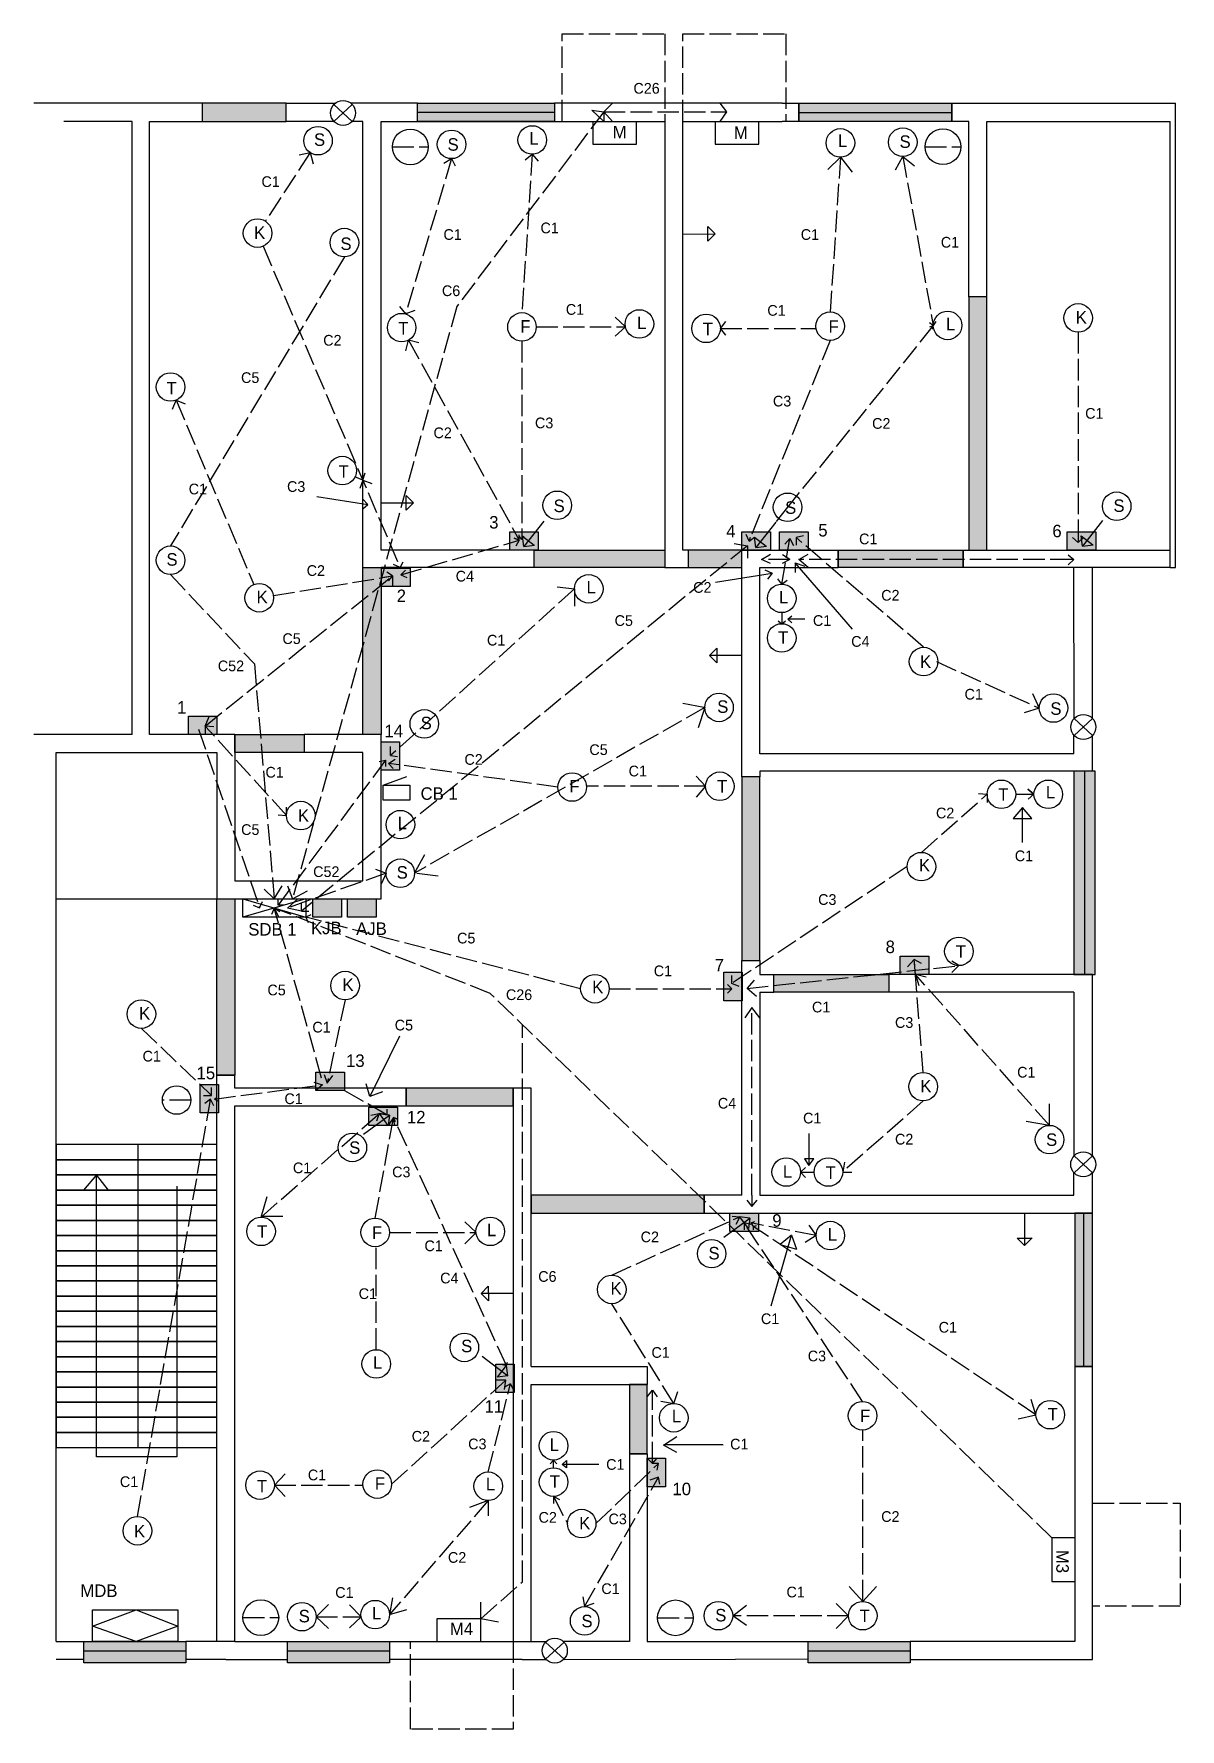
# Model space of a CAD drawing. Header units: inches. Extents: x -1144 to 1313, y -903 to 1079.
# Drawn here: x 671 to 1313, y 129 to 1079 of the extents above; entities that cross this region are included whole.
import ezdxf

# ---------------------------------------------------------------- set-up
doc = ezdxf.new("R2010")
doc.units = ezdxf.units.IN
doc.header["$MEASUREMENT"] = 0
doc.linetypes.add('ACAD_ISO02W100', pattern=[15, 12, -3])
for name, color, linetype in [('Layer1', 7, 'ACAD_ISO02W100'), ('Layer2', 92, 'ACAD_ISO02W100'), ('Layer3', 10, 'ACAD_ISO02W100'), ('Layer4', 10, 'Continuous')]:
    doc.layers.add(name, color=color, linetype=linetype)

# ---------------------------------------------------------------- blocks, each defined once
blk = doc.blocks.new('trt')
for p, q in [((-42.49, 70.6), (-32.14, 61.17)), ((-32.14, 70.6), (-42.49, 61.17))]:
    blk.add_line(p, q)
blk.add_circle((-37.32, 65.89), 7)
blk = doc.blocks.new('M3')
for p, q in [((240.71, 67.94), (227.89, 67.94)), ((227.89, 67.94), (227.89, 43.4)), ((227.89, 43.4), (240.71, 43.4))]:
    blk.add_line(p, q)
blk = doc.blocks.new('dah')
at = {"layer": 'Layer1'}
for p, q in [((-40.93, -33.55), (-40.93, 15.47)), ((16.71, 15.47), (16.71, -33.55)), ((16.71, -33.55), (-40.93, -33.55))]:
    blk.add_line(p, q, dxfattribs=at)
blk = doc.blocks.new('MDB')
for p, q in [((-106.42, -12.96), (-82.07, -3.84)), ((-82.07, -3.84), (-58.65, -12.96)), ((-82.07, -21.62), (-106.42, -12.96)), ((-58.65, -12.96), (-82.07, -21.62))]:
    blk.add_line(p, q)
blk.add_lwpolyline([(-106.42, -3.84), (-58.65, -3.84), (-58.65, -21.62), (-106.42, -21.62)], close=True)
blk = doc.blocks.new('bb')
blk.add_circle((112.08, 28.23), 10)
at = {"layer": 'Layer1'}
blk.add_line((102.08, 28.23), (122.08, 28.23), dxfattribs=at)
blk = doc.blocks.new('arrow')
for p, q in [((216.59, 255.47), (216.59, 237.38)), ((216.59, 237.38), (212.47, 241.49)), ((212.47, 241.49), (220.7, 241.49)), ((216.59, 237.38), (220.74, 241.53))]:
    blk.add_line(p, q)
blk = doc.blocks.new('zx')
blk.add_line((-32.31, 499.24), (-19.04, 504.11))
blk.add_lwpolyline([(-32.31, 499.24), (-17.27, 499.24), (-17.27, 490.84), (-32.31, 490.84)], close=True)

msp = doc.modelspace()

# ---------------------------------------------------------------- hatches: boundary and pattern name
for color, points in [(121, [(765.38, 1029.65), (812.51, 1029.65), (812.51, 1039.8), (765.38, 1039.8)]), (121, [(962.75, 1029.65), (885.96, 1029.65), (885.96, 1039.8), (962.75, 1039.8)]), (121, [(1099.62, 1039.8), (1185.34, 1039.8), (1185.34, 1029.65), (1099.62, 1029.65)]), (44, [(1194.74, 789.47), (1204.85, 789.47), (1204.85, 931.48), (1194.74, 931.48)]), (44, [(1067.69, 789.47), (1037.66, 789.47), (1037.66, 779.8), (1067.69, 779.8)]), (44, [(1121.66, 789.47), (1191.74, 789.47), (1191.74, 779.8), (1121.66, 779.8)]), (8, [(881.93, 779.46), (881.93, 769.19), (865.94, 769.19), (865.94, 779.46)]), (8, [(773.71, 696.49), (773.71, 686.22), (757.71, 686.22), (757.71, 696.49)]), (44, [(783.69, 686.22), (822.56, 686.22), (822.56, 676.22), (783.69, 676.22)]), (8, [(865.69, 682.19), (875.96, 682.19), (875.96, 666.2), (865.69, 666.2)]), (131, [(1253.69, 551.76), (1265.52, 551.76), (1265.52, 665.8), (1253.69, 665.8)]), (44, [(1067.69, 559.76), (1077.69, 559.76), (1077.69, 662.47), (1067.69, 662.47)]), (44, [(773.69, 594.22), (783.69, 594.22), (783.69, 495.42), (773.69, 495.42)]), (64, [(843.42, 594.21), (843.42, 583.93), (827.43, 583.93), (827.43, 594.21)]), (131, [(862.87, 594.21), (862.87, 583.93), (846.87, 583.93), (846.87, 594.21)]), (8, [(1172.36, 562.03), (1172.36, 551.76), (1156.36, 551.76), (1156.36, 562.03)]), (8, [(1057.52, 553.08), (1067.79, 553.08), (1067.79, 537.08), (1057.52, 537.08)]), (44, [(1085.67, 551.76), (1149.99, 551.76), (1149.99, 541.98), (1085.67, 541.98)]), (8, [(845.11, 497.22), (845.11, 486.94), (829.12, 486.94), (829.12, 497.22)]), (8, [(845.11, 497.22), (845.11, 486.94), (829.12, 486.94), (829.12, 497.22)]), (8, [(764.37, 490.28), (774.64, 490.28), (774.64, 474.28), (764.37, 474.28)]), (54, [(939.69, 488.22), (879.75, 488.22), (879.75, 478.22), (939.69, 478.22)]), (44, [(939.69, 488.22), (879.75, 488.22), (879.75, 478.22), (939.69, 478.22)]), (8, [(874.86, 477.5), (874.86, 467.23), (858.86, 467.23), (858.86, 477.5)]), (46, [(1046.67, 428.22), (949.69, 428.22), (949.69, 418.22), (1046.67, 418.22)]), (8, [(1077, 418.22), (1077, 407.95), (1061, 407.95), (1061, 418.22)]), (131, [(1254.13, 332.22), (1264.13, 332.22), (1264.13, 418.22), (1254.13, 418.22)]), (8, [(929.86, 333.67), (940.14, 333.67), (940.14, 317.67), (929.86, 317.67)]), (46, [(1004.69, 283.31), (1014.69, 283.31), (1014.69, 322.22), (1004.69, 322.22)]), (9, [(1014.69, 280.87), (1024.96, 280.87), (1024.96, 264.87), (1014.69, 264.87)]), (8, [(1014.69, 280.87), (1024.96, 280.87), (1024.96, 264.87), (1014.69, 264.87)]), (121, [(699.17, 178.22), (756.2, 178.22), (756.2, 166.35), (699.17, 166.35)]), (121, [(813.29, 178.22), (870.31, 178.22), (870.31, 166.35), (813.29, 166.35)]), (121, [(1104.86, 178.22), (1161.88, 178.22), (1161.88, 166.35), (1104.86, 166.35)])]:
    msp.add_hatch(color=color).paths.add_polyline_path(points)
h = msp.add_hatch(color=8)
h.paths.add_polyline_path([(953.67, 799.74), (953.67, 789.47), (937.67, 789.47), (937.67, 799.74)])
h.paths.add_polyline_path([(1083.73, 799.72), (1083.73, 789.44), (1067.74, 789.44), (1067.74, 799.72)])
h.paths.add_polyline_path([(1104.82, 799.72), (1104.82, 789.44), (1088.83, 789.44), (1088.83, 799.72)])
h.paths.add_polyline_path([(1265.97, 799.74), (1265.97, 789.47), (1249.97, 789.47), (1249.97, 799.74)])
h = msp.add_hatch(color=44)
h.paths.add_polyline_path([(865.69, 686.22), (855.37, 686.22), (855.37, 779.8), (865.69, 779.8)])
h.paths.add_polyline_path([(1024.64, 779.8), (951.38, 779.8), (951.38, 789.47), (1024.64, 789.47)])

# ---------------------------------------------------------------- linework, layer by layer
for p, q in [((765.38, 1039.8), (671.18, 1039.8)), ((812.51, 1039.8), (839.9, 1039.8)), ((885.96, 1039.8), (848.79, 1039.8)), ((970.69, 1039.8), (962.75, 1039.8)), ((1024.64, 1039.8), (970.69, 1039.8)), ((1090.27, 1039.8), (1024.64, 1039.8)), ((1090.27, 1039.8), (1099.62, 1039.8)), ((1099.62, 1039.8), (1099.62, 1029.65)), ((1185.34, 1029.65), (1185.34, 1039.8)), ((1185.34, 1039.8), (1310.62, 1039.8)), ((1310.62, 779.8), (1310.62, 1039.8)), ((726.31, 1029.65), (687.88, 1029.65)), ((726.31, 921.22), (726.31, 1029.65)), ((735.92, 921.22), (735.92, 1029.65)), ((735.92, 1029.65), (765.38, 1029.65)), ((839.14, 1029.65), (812.51, 1029.65)), ((855.37, 1029.65), (849.49, 1029.65)), ((855.37, 779.8), (855.37, 1029.65)), ((865.69, 789.47), (865.69, 1029.65)), ((865.69, 1029.65), (1024.64, 1029.65)), ((962.75, 1034.68), (885.96, 1034.68)), ((1024.64, 1029.65), (1024.64, 779.8)), ((1034.66, 789.47), (1034.66, 1029.65)), ((1034.66, 1029.65), (1090.27, 1029.65)), ((1099.62, 1029.65), (1090.27, 1029.65)), ((1099.62, 1034.68), (1185.34, 1034.68)), ((1194.74, 1029.65), (1185.34, 1029.65)), ((1194.74, 931.48), (1194.74, 1029.65)), ((1204.85, 931.48), (1204.85, 1029.65)), ((1204.85, 1029.65), (1307.62, 1029.65)), ((1307.62, 779.8), (1307.62, 1029.65)), ((819.83, 1010.99), (825.93, 1012.15)), ((819.83, 1010.99), (819.83, 1010.99)), ((825.93, 1012.15), (827.66, 1005.98)), ((900.77, 1006.29), (905.1, 1008.79)), ((905.1, 1008.79), (907.19, 1004.84)), ((946.33, 1008.15), (950.31, 1011.26)), ((946.33, 1008.15), (946.33, 1008.15)), ((950.31, 1011.26), (953.58, 1007.33)), ((1115.77, 1002.63), (1122.91, 1009.61)), ((1122.91, 1009.61), (1129.44, 1001.21)), ((1153.8, 1002.49), (1157.84, 1010.03)), ((1157.84, 1010.03), (1164.34, 1004.77)), ((900.77, 1006.29), (900.77, 1006.29)), ((1115.77, 1002.77), (1115.77, 1002.63)), ((1153.8, 1002.49), (1153.8, 1002.49)), ((726.31, 686.22), (726.31, 921.22)), ((735.92, 686.22), (735.92, 921.22)), ((879.42, 921.82), (876.15, 926.01)), ((884.51, 923.66), (879.42, 921.82)), ((884.51, 923.66), (884.51, 923.66)), ((996.78, 919.93), (996.78, 919.93)), ((996.78, 919.93), (1002.48, 914.56)), ((1002.48, 914.56), (996.78, 909.43)), ((1055.7, 913.74), (1058.8, 917.54)), ((1058.8, 909.95), (1055.7, 913.74)), ((1174.91, 915.38), (1172.85, 916.93)), ((1173.01, 914.56), (1174.91, 915.38)), ((1173.78, 914.89), (1173.78, 914.89)), ((1174.69, 913.33), (1174.91, 915.38)), ((1174.8, 914.34), (1174.8, 914.34)), ((1176.41, 917.61), (1174.91, 915.38)), ((1176.41, 917.61), (1176.41, 917.61)), ((879.54, 901.2), (881.03, 907.15)), ((886.82, 905.62), (881.03, 907.15)), ((886.82, 905.62), (886.82, 905.62)), ((1058.8, 909.95), (1058.8, 909.95)), ((879.54, 901.2), (879.54, 901.2)), ((748.84, 868.44), (750.81, 873.52)), ((750.81, 873.52), (755.92, 871.53)), ((748.84, 868.44), (748.84, 868.44)), ((855.37, 828.78), (851.02, 830.5)), ((855.37, 828.78), (853.68, 823.96)), ((855.37, 828.78), (856.8, 832.84)), ((855.37, 828.78), (860.49, 826.77)), ((829.69, 819.52), (858.3, 815.03)), ((858.3, 815.03), (855.37, 818.02)), ((855.37, 812.61), (858.3, 815.03)), ((943.05, 795.09), (943.05, 798.07)), ((951.38, 789.47), (865.69, 789.47)), ((943.05, 795.09), (940.25, 796.3)), ((944.55, 795.43), (943.05, 797.27)), ((944.55, 795.43), (945.79, 797.43)), ((1037.66, 789.47), (1034.66, 789.47)), ((1067.69, 662.47), (1067.69, 789.47)), ((1067.69, 789.47), (1121.66, 789.47)), ((1121.66, 789.47), (1121.66, 779.8)), ((1191.74, 779.8), (1191.74, 789.47)), ((1191.74, 789.47), (1194.74, 789.47)), ((1194.74, 789.47), (1307.62, 789.47)), ((951.38, 779.8), (865.69, 779.8)), ((876.25, 779.8), (872.63, 781.57)), ((876.25, 779.8), (877.96, 782.9)), ((876.39, 779.46), (876.39, 779.46)), ((876.39, 779.46), (876.39, 779.46)), ((876.39, 779.46), (876.39, 779.46)), ((876.39, 779.46), (876.39, 779.46)), ((876.39, 779.46), (876.39, 779.46)), ((876.39, 779.46), (876.39, 779.46)), ((876.39, 779.46), (876.39, 779.46)), ((876.39, 779.46), (876.39, 779.46)), ((876.39, 779.46), (876.39, 779.46)), ((1024.64, 779.8), (1037.66, 779.8)), ((1077.69, 675.51), (1077.69, 779.8)), ((1077.69, 779.8), (1121.66, 779.8)), ((1307.62, 779.8), (1191.74, 779.8)), ((1264.13, 779.8), (1253.69, 779.8)), ((1253.79, 695.19), (1253.69, 779.8)), ((1264.13, 695.18), (1264.13, 779.8)), ((1307.62, 779.8), (1310.62, 779.8)), ((871.99, 775.06), (868.93, 777.13)), ((871.99, 775.06), (869.67, 772.25)), ((1052.99, 771.63), (1084.7, 776.57)), ((1080.64, 778.55), (1084.7, 776.57)), ((1084.7, 776.57), (1081.98, 773.25)), ((1093.43, 750.89), (1095.62, 752.82)), ((1103.02, 750.89), (1093.43, 750.89)), ((1095.62, 748.87), (1093.43, 750.89)), ((1103.02, 750.89), (1103.02, 750.89)), ((726.31, 686.22), (671.18, 686.22)), ((783.69, 686.22), (735.92, 686.22)), ((865.69, 686.22), (822.56, 686.22)), ((865.69, 594.22), (865.69, 686.22)), ((1253.69, 675.51), (1253.69, 685.89)), ((1264.13, 665.8), (1264.13, 685.61)), ((683.69, 599.22), (683.69, 676.22)), ((683.69, 676.22), (773.69, 676.22)), ((773.69, 676.22), (773.69, 594.22)), ((783.69, 681.22), (783.69, 604.22)), ((855.37, 676.22), (822.56, 676.22)), ((855.37, 604.22), (855.37, 676.22)), ((1253.69, 675.51), (1077.69, 675.51)), ((1253.69, 665.8), (1077.69, 665.8)), ((1077.69, 665.8), (1077.69, 662.47)), ((1259.77, 551.76), (1259.77, 665.8)), ((1224.95, 645.41), (1219.7, 639.3)), ((1219.7, 639.3), (1230.19, 639.3)), ((1224.95, 625.76), (1224.95, 645.41)), ((1230.19, 639.3), (1224.95, 645.41)), ((1224.95, 625.76), (1224.95, 625.76)), ((683.69, 483.22), (683.69, 599.22)), ((783.69, 604.22), (855.37, 604.22)), ((683.69, 594.22), (773.69, 594.22)), ((773.69, 594.22), (783.69, 594.22)), ((783.69, 594.22), (860.69, 594.22)), ((788.13, 594.22), (823.46, 583.93)), ((823.46, 594.22), (788.13, 583.93)), ((1067.69, 428.22), (1067.69, 559.76)), ((1067.69, 559.76), (1077.69, 559.76)), ((1077.69, 559.76), (1077.69, 551.76)), ((1077.69, 551.76), (1085.67, 551.76)), ((1264.13, 551.76), (1149.99, 551.76)), ((1259.77, 551.76), (1264.13, 551.76)), ((1259.77, 551.76), (1259.77, 551.76)), ((1264.05, 450.25), (1264.05, 551.76)), ((1077.69, 541.98), (1077.69, 428.22)), ((1077.69, 541.98), (1085.67, 541.98)), ((1253.69, 541.98), (1149.99, 541.98)), ((1253.69, 541.98), (1253.69, 450.18)), ((773.69, 483.22), (773.69, 495.42)), ((773.69, 495.42), (783.69, 495.42)), ((783.69, 488.22), (783.69, 495.42)), ((879.75, 488.22), (783.69, 488.22)), ((783.69, 488.22), (783.69, 488.22)), ((783.69, 488.22), (783.69, 488.22)), ((879.75, 478.22), (879.75, 488.22)), ((949.69, 488.22), (939.69, 488.22)), ((939.69, 488.22), (939.69, 194.22)), ((949.69, 332.22), (949.69, 488.22)), ((683.69, 178.22), (683.69, 483.22)), ((773.69, 178.22), (773.69, 483.22)), ((783.69, 178.22), (783.69, 478.22)), ((783.69, 478.22), (879.75, 478.22)), ((729.35, 456.56), (729.35, 286.86)), ((1105.12, 462.8), (1105.12, 462.8)), ((1105.12, 462.8), (1105.12, 444.95)), ((1107.98, 448.52), (1102.69, 448.52)), ((1102.69, 448.52), (1105.12, 444.95)), ((1105.12, 444.95), (1107.98, 448.52)), ((706.19, 439.59), (698.9, 431.1)), ((706.19, 281.78), (706.19, 439.59)), ((712.98, 431.1), (706.19, 439.59)), ((1253.69, 428.22), (1253.69, 440.76)), ((1264.13, 418.22), (1264.08, 440.8)), ((683.69, 433.22), (683.69, 433.22)), ((698.9, 431.1), (712.98, 431.1)), ((751.19, 433.22), (751.19, 281.78)), ((1067.69, 428.22), (1046.67, 428.22)), ((1046.67, 428.22), (1046.67, 418.22)), ((1077.69, 428.22), (1253.69, 428.22)), ((1046.67, 418.22), (1264.13, 418.22)), ((1259.26, 332.22), (1259.26, 418.22)), ((1084.13, 366.27), (1095.42, 405.76)), ((1095.42, 405.76), (1089.15, 400.66)), ((1089.15, 400.66), (1098.34, 398.04)), ((1095.42, 405.76), (1098.34, 398.04)), ((949.69, 332.22), (1014.69, 332.22)), ((1014.69, 332.22), (1014.69, 322.22)), ((1264.13, 332.22), (1254.13, 332.22)), ((1254.13, 332.22), (1254.13, 178.22)), ((1264.13, 332.22), (1259.26, 332.22)), ((1264.13, 168.22), (1264.13, 332.22)), ((949.69, 178.22), (949.69, 322.22)), ((949.69, 322.22), (1014.69, 322.22)), ((751.19, 281.78), (706.19, 281.78)), ((967.12, 277.47), (969.5, 279.65)), ((987.52, 277.47), (967.12, 277.47)), ((969.5, 275.45), (967.12, 277.47)), ((969.5, 279.65), (969.5, 275.45)), ((987.52, 277.47), (987.52, 277.47)), ((1014.69, 283.31), (1004.69, 283.31)), ((1004.69, 283.31), (1004.69, 178.22)), ((1014.69, 283.31), (1014.69, 178.22)), ((683.69, 178.22), (699.17, 178.22)), ((756.2, 172.91), (699.17, 172.91)), ((783.69, 178.22), (756.2, 178.22)), ((756.2, 178.22), (756.2, 172.91)), ((756.2, 172.91), (756.2, 172.91)), ((783.69, 178.22), (813.29, 178.22)), ((870.31, 172.91), (813.29, 172.91)), ((870.31, 178.22), (949.69, 178.22)), ((870.31, 178.22), (870.31, 172.91)), ((870.31, 172.91), (870.31, 172.91)), ((949.69, 178.22), (958.11, 178.22)), ((1004.69, 178.22), (967.77, 178.22)), ((1014.69, 178.22), (1019.69, 178.22)), ((1019.69, 178.22), (1064.21, 178.22)), ((1064.21, 178.22), (1104.86, 178.22)), ((1161.88, 172.91), (1104.86, 172.91)), ((1121.23, 172.91), (1121.23, 172.91)), ((1161.88, 178.22), (1161.88, 172.91)), ((1254.13, 178.22), (1161.88, 178.22)), ((1161.88, 178.22), (1161.88, 168.22)), ((699.17, 168.22), (683.69, 168.22)), ((778.69, 168.22), (756.2, 168.22)), ((778.69, 168.22), (813.29, 168.22)), ((944.69, 168.22), (870.31, 168.22)), ((944.69, 168.22), (957.98, 168.22)), ((968.36, 168.22), (1064.21, 168.44)), ((1064.21, 168.44), (1104.86, 168.53)), ((1161.88, 168.22), (1264.13, 168.22))]:
    msp.add_line(p, q)
for points in [[(765.38, 1029.65), (812.51, 1029.65), (812.51, 1039.8), (765.38, 1039.8)], [(962.75, 1029.65), (885.96, 1029.65), (885.96, 1039.8), (962.75, 1039.8)], [(1099.62, 1039.8), (1185.34, 1039.8), (1185.34, 1029.65), (1099.62, 1029.65)], [(1194.74, 789.47), (1204.85, 789.47), (1204.85, 931.48), (1194.74, 931.48)], [(953.67, 799.74), (953.67, 789.47), (937.67, 789.47), (937.67, 799.74)], [(1083.73, 799.72), (1083.73, 789.44), (1067.74, 789.44), (1067.74, 799.72)], [(1104.82, 799.72), (1104.82, 789.44), (1088.83, 789.44), (1088.83, 799.72)], [(1265.97, 799.74), (1265.97, 789.47), (1249.97, 789.47), (1249.97, 799.74)], [(1024.64, 779.8), (951.38, 779.8), (951.38, 789.47), (1024.64, 789.47)], [(1067.69, 789.47), (1037.66, 789.47), (1037.66, 779.8), (1067.69, 779.8)], [(1121.66, 789.47), (1191.74, 789.47), (1191.74, 779.8), (1121.66, 779.8)], [(865.69, 686.22), (855.37, 686.22), (855.37, 779.8), (865.69, 779.8)], [(881.93, 779.46), (881.93, 769.19), (865.94, 769.19), (865.94, 779.46)], [(773.71, 696.49), (773.71, 686.22), (757.71, 686.22), (757.71, 696.49)], [(783.69, 686.22), (822.56, 686.22), (822.56, 676.22), (783.69, 676.22)], [(865.69, 682.19), (875.96, 682.19), (875.96, 666.2), (865.69, 666.2)], [(1253.69, 551.76), (1265.52, 551.76), (1265.52, 665.8), (1253.69, 665.8)], [(1067.69, 559.76), (1077.69, 559.76), (1077.69, 662.47), (1067.69, 662.47)], [(773.69, 594.22), (783.69, 594.22), (783.69, 495.42), (773.69, 495.42)], [(788.13, 594.22), (823.46, 594.22), (823.46, 583.93), (788.13, 583.93)], [(843.42, 594.21), (843.42, 583.93), (827.43, 583.93), (827.43, 594.21)], [(862.87, 594.21), (862.87, 583.93), (846.87, 583.93), (846.87, 594.21)], [(1172.36, 562.03), (1172.36, 551.76), (1156.36, 551.76), (1156.36, 562.03)], [(1057.52, 553.08), (1067.79, 553.08), (1067.79, 537.08), (1057.52, 537.08)], [(1085.67, 551.76), (1149.99, 551.76), (1149.99, 541.98), (1085.67, 541.98)], [(845.11, 497.22), (845.11, 486.94), (829.12, 486.94), (829.12, 497.22)], [(764.37, 490.28), (774.64, 490.28), (774.64, 474.28), (764.37, 474.28)], [(939.69, 488.22), (879.75, 488.22), (879.75, 478.22), (939.69, 478.22)], [(874.86, 477.5), (874.86, 467.23), (858.86, 467.23), (858.86, 477.5)], [(773.69, 456.56), (683.69, 456.56), (683.69, 448.07), (773.69, 448.07)], [(773.69, 448.07), (683.69, 448.07), (683.69, 439.59), (773.69, 439.59)], [(773.69, 439.59), (683.69, 439.59), (683.69, 431.1), (773.69, 431.1)], [(773.69, 431.1), (683.69, 431.1), (683.69, 422.62), (773.69, 422.62)], [(1046.67, 428.22), (949.69, 428.22), (949.69, 418.22), (1046.67, 418.22)], [(773.69, 422.62), (683.69, 422.62), (683.69, 414.13), (773.69, 414.13)], [(1077, 418.22), (1077, 407.95), (1061, 407.95), (1061, 418.22)], [(1254.13, 332.22), (1264.13, 332.22), (1264.13, 418.22), (1254.13, 418.22)], [(773.69, 414.13), (683.69, 414.13), (683.69, 405.65), (773.69, 405.65)], [(773.69, 405.65), (683.69, 405.65), (683.69, 397.16), (773.69, 397.16)], [(773.69, 397.16), (683.69, 397.16), (683.69, 388.68), (773.69, 388.68)], [(773.69, 388.68), (683.69, 388.68), (683.69, 380.2), (773.69, 380.2)], [(773.69, 380.2), (683.69, 380.2), (683.69, 371.71), (773.69, 371.71)], [(773.69, 371.71), (683.69, 371.71), (683.69, 363.23), (773.69, 363.23)], [(773.69, 363.23), (683.69, 363.23), (683.69, 354.74), (773.69, 354.74)], [(773.69, 354.74), (683.69, 354.74), (683.69, 346.26), (773.69, 346.26)], [(773.69, 346.26), (683.69, 346.26), (683.69, 337.77), (773.69, 337.77)], [(773.69, 337.77), (683.69, 337.77), (683.69, 329.29), (773.69, 329.29)], [(929.86, 333.67), (940.14, 333.67), (940.14, 317.67), (929.86, 317.67)], [(773.69, 329.29), (683.69, 329.29), (683.69, 320.8), (773.69, 320.8)], [(773.69, 320.8), (683.69, 320.8), (683.69, 312.32), (773.69, 312.32)], [(1004.69, 283.31), (1014.69, 283.31), (1014.69, 322.22), (1004.69, 322.22)], [(773.69, 312.32), (683.69, 312.32), (683.69, 303.83), (773.69, 303.83)], [(773.69, 303.83), (683.69, 303.83), (683.69, 295.35), (773.69, 295.35)], [(773.69, 295.35), (683.69, 295.35), (683.69, 286.86), (773.69, 286.86)], [(1014.69, 280.87), (1024.96, 280.87), (1024.96, 264.87), (1014.69, 264.87)], [(939.69, 194.22), (939.69, 194.22)], [(699.17, 178.22), (756.2, 178.22), (756.2, 166.35), (699.17, 166.35)], [(813.29, 178.22), (870.31, 178.22), (870.31, 166.35), (813.29, 166.35)], [(939.69, 178.22), (939.69, 178.22)], [(939.69, 178.22), (939.69, 178.22)], [(1104.86, 178.22), (1161.88, 178.22), (1161.88, 166.35), (1104.86, 166.35)]]:
    msp.add_lwpolyline(points, close=True)
msp.add_lwpolyline([(939.69, 194.22), (939.69, 178.22)])
for centre in [(830.31, 1018.85), (950.31, 1019.26), (1122.91, 1017.61), (1157.84, 1018.03), (905.1, 1016.79), (796.43, 967.08), (845.1, 961.78), (877.16, 914.15), (944.55, 914.56), (1010.31, 916.21), (1047.7, 913.74), (1117.16, 914.97), (1182.91, 915.38), (1256.06, 919.6), (747.71, 880.9), (843.87, 834.09), (964.27, 814.64), (1093.3, 813.52), (1277.63, 814.13), (747.7, 783.86), (797.41, 762.82), (981.94, 767.85), (1090.03, 762.52), (1090.03, 740.34), (1169.49, 727.1), (1054.9, 701.41), (1242.24, 701.09), (889.83, 692.22), (972.66, 656.84), (1055.36, 657.29), (1213.09, 652.76), (1239.32, 652.76), (820.67, 640.89), (876.45, 635.77), (1168.25, 612.26), (876.39, 608.57), (1189.28, 564.81), (845.51, 545.64), (985.39, 543.86), (731.39, 529.66), (1169.25, 489.02), (751.13, 481.54), (1240.01, 459.34), (849.55, 454.97), (1092.55, 441.2), (1116.16, 441.2), (798.45, 407.97), (862.33, 407.39), (926.79, 407.97), (1117.25, 405.64), (1050.79, 395.48), (994.86, 375.42), (912.28, 342.99), (862.91, 333.71), (1029.59, 303.54), (1135.29, 304.7), (1240.4, 305.28), (962.22, 287.87), (962.22, 267.56), (797.87, 265.82), (863.49, 266.4), (925.63, 265.24), (729.2, 240.26), (978, 244.3), (821.29, 192.14), (862.33, 193.3), (1054.56, 192.72), (1135.4, 192.72), (979.64, 189.82)]:
    msp.add_circle(centre, 8)
at = {"layer": 'Layer1'}
for p, q in [((825.93, 1012.15), (800.81, 973.77)), ((905.1, 1008.79), (879.42, 921.82)), ((950.31, 1011.26), (944.55, 922.56)), ((1122.91, 1009.61), (1117.16, 922.97)), ((1157.84, 1010.03), (1174.91, 915.38)), ((799.57, 959.72), (876.39, 779.46)), ((952.55, 914.56), (1002.48, 914.56)), ((1055.7, 913.74), (1109.25, 913.74)), ((1174.91, 915.38), (1093.3, 813.52)), ((1256.06, 911.6), (1256.06, 793.82)), ((881.03, 907.15), (943.05, 795.09)), ((944.55, 906.56), (944.55, 795.43)), ((1117.16, 906.97), (1071.76, 794.63)), ((750.81, 873.52), (794.31, 770.19)), ((1093.3, 813.52), (1086.91, 805.54)), ((1071.76, 794.63), (1070.09, 798.35)), ((1071.76, 794.63), (1072.6, 796.71)), ((1071.76, 794.63), (1074.87, 796.71)), ((1090.03, 770.52), (1094.54, 796.03)), ((1094.54, 796.03), (1091.75, 792.81)), ((1094.54, 796.03), (1096.58, 792.06)), ((1102.27, 797.53), (1098.19, 796.56)), ((1169.49, 735.1), (1098.19, 796.56)), ((1098.19, 796.56), (1098.19, 792.38)), ((1256.06, 793.82), (1252.91, 796.65)), ((1259.05, 796.65), (1256.06, 793.82)), ((805.31, 764.11), (871.99, 775.06)), ((1090.03, 770.52), (1087.78, 773.5)), ((1090.03, 770.52), (1093.15, 772.75)), ((973.94, 767.85), (870.98, 674.43)), ((964.26, 768.93), (973.94, 767.85)), ((973.94, 767.85), (973.94, 758.09)), ((1090.03, 754.52), (1090.03, 748.34)), ((1087.94, 750), (1090.03, 748.34)), ((1090.03, 748.34), (1092.22, 750)), ((1176.66, 727.1), (1234.24, 701.09)), ((1230.53, 709.25), (1234.24, 701.09)), ((1234.24, 701.09), (1225.89, 698.47)), ((812.67, 640.89), (767.11, 691.02)), ((767.11, 691.02), (767.11, 686.22)), ((771.93, 690.64), (767.11, 691.02)), ((783.69, 686.22), (783.69, 681.22)), ((870.98, 674.43), (870.98, 679.49)), ((870.98, 674.43), (874.88, 673.95)), ((869.76, 670.08), (873.56, 672.48)), ((964.66, 656.84), (869.76, 670.08)), ((872.36, 667.28), (869.76, 670.08)), ((1047.36, 657.29), (980.64, 657.29)), ((1042.04, 662.99), (1047.36, 657.29)), ((1047.36, 657.29), (1042.04, 651.23)), ((1231.32, 652.76), (1227.93, 655.61)), ((1227.93, 655.61), (1231.32, 652.76)), ((1168.25, 620.26), (1205.09, 652.76)), ((1200.3, 653.18), (1205.09, 652.76)), ((1205.09, 652.76), (1205.09, 648.13)), ((1221.09, 652.76), (1231.32, 652.76)), ((1231.32, 652.76), (1228.03, 650.05)), ((807.94, 641.36), (812.67, 640.89)), ((812.67, 640.89), (812.67, 645.61)), ((1160.25, 612.26), (1062.05, 546.75)), ((860.69, 594.22), (865.69, 594.22)), ((1164.24, 560.31), (1160.55, 556.18)), ((1169.25, 497.02), (1164.24, 560.31)), ((1168.37, 557.95), (1164.24, 560.31)), ((1164.91, 551.76), (1164.24, 560.31)), ((1062.05, 546.75), (1062.05, 551.25)), ((1070.58, 544.04), (1189.28, 556.81)), ((1240.01, 467.34), (1164.91, 551.76)), ((1170.93, 550.26), (1164.91, 551.76)), ((1164.91, 551.76), (1166.75, 545.74)), ((1189.28, 556.81), (1185.25, 559.35)), ((1189.28, 556.81), (1185.39, 552.91)), ((993.39, 543.86), (1062.16, 543.86)), ((1059.69, 546.25), (1062.16, 543.86)), ((1062.16, 543.86), (1059.69, 541.47)), ((1066.1, 545.1), (1062.05, 546.75)), ((1070.58, 544.04), (1074.77, 548.63)), ((1075.91, 539.59), (1070.58, 544.04)), ((1170.93, 550.26), (1170.93, 550.26)), ((845.51, 537.64), (835.48, 490.97)), ((731.39, 521.66), (770.65, 484.06)), ((833.83, 495.88), (835.48, 490.97)), ((835.48, 490.97), (838.57, 495.18)), ((770.65, 484.06), (770.65, 488.49)), ((729.2, 248.26), (770.16, 481.94)), ((759.13, 481.54), (743.13, 481.54)), ((766.22, 484.06), (770.65, 484.06)), ((770.16, 481.94), (766.87, 479.62)), ((771.99, 478.28), (770.16, 481.94)), ((1169.25, 481.02), (1124.16, 441.2)), ((1240.01, 467.34), (1240.01, 480.87)), ((798.45, 415.97), (864.62, 473.99)), ((859.9, 473.05), (864.62, 473.99)), ((862.33, 415.39), (872.63, 471.84)), ((864.62, 473.99), (863.05, 469.64)), ((872.63, 471.84), (869.52, 467.33)), ((873.38, 467.33), (872.63, 471.84)), ((1226.99, 469.67), (1240.01, 467.34)), ((1125.1, 446.68), (1124.16, 441.2)), ((1100.55, 441.2), (1103.4, 443.7)), ((1100.55, 441.2), (1108.16, 441.2)), ((1103.4, 438.23), (1100.55, 441.2)), ((1124.16, 441.2), (1129.37, 441.2)), ((798.45, 415.97), (801.98, 427.9)), ((810.6, 416.3), (798.82, 416.3)), ((918.82, 407.39), (912.6, 413.32)), ((994.86, 383.42), (1066.49, 416.19)), ((1062.27, 416.53), (1066.43, 416.2)), ((1066.49, 416.19), (1064.29, 411.9)), ((1135.29, 312.7), (1068.91, 412.86)), ((1068.91, 412.86), (1068.91, 408.82)), ((1068.91, 412.86), (1072.76, 411.92)), ((1072.8, 412.67), (1074.92, 413.49)), ((1109.25, 405.64), (1072.8, 412.67)), ((1072.8, 412.67), (1073.99, 410.76)), ((1073.99, 410.76), (1075.94, 411.28)), ((1232.4, 305.28), (1073.99, 410.76)), ((1073.99, 410.76), (1073.99, 408.85)), ((1105.15, 411.51), (1109.25, 405.64)), ((862.91, 341.71), (862.91, 399.41)), ((870.33, 407.39), (918.82, 407.39)), ((912.6, 401.02), (918.82, 407.39)), ((1109.25, 405.64), (1103.09, 401.81)), ((1029.59, 311.54), (994.86, 367.42)), ((871.49, 266.4), (935.48, 324.59)), ((935.48, 324.59), (929.86, 324.59)), ((934.79, 319.48), (935.48, 324.59)), ((925.63, 273.24), (938.17, 322.62)), ((938.17, 322.62), (934.79, 320.67)), ((938.17, 322.62), (939.69, 319.47)), ((1029.59, 311.54), (1031.87, 318.24)), ((1232.4, 305.28), (1229.78, 313.87)), ((1022.27, 312.78), (1029.59, 311.54)), ((1222.49, 303.05), (1232.4, 305.28)), ((1135.4, 200.72), (1135.4, 296.7)), ((962.22, 279.87), (960.27, 277.73)), ((962.22, 275.56), (962.22, 279.87)), ((964.01, 277.73), (962.22, 279.87)), ((986, 244.3), (1021.03, 278.02)), ((1021.03, 278.02), (1017.58, 278.02)), ((1020.26, 274.19), (1021.03, 278.02)), ((805.87, 265.82), (811.98, 272.1)), ((979.64, 197.82), (1021.02, 270.26)), ((1021.02, 270.26), (1016.08, 268.58)), ((1021.67, 266.39), (1021.02, 270.26)), ((805.87, 265.82), (855.51, 265.82)), ((811.98, 259.55), (805.87, 265.82)), ((925.63, 257.24), (870.33, 193.3)), ((925.63, 257.24), (915.23, 253.4)), ((925.63, 257.24), (925.63, 248.66)), ((962.22, 259.56), (970, 244.3)), ((962.22, 259.56), (962.22, 255.62)), ((965.74, 257.53), (962.22, 259.56)), ((1127.76, 209.08), (1135.4, 200.72)), ((1135.4, 200.72), (1143.02, 209.08)), ((871.95, 202.63), (870.33, 193.3)), ((978.56, 203.25), (979.64, 197.82)), ((979.64, 197.82), (984.98, 199.8)), ((1120.48, 199.46), (1127.4, 192.72)), ((836.21, 199), (829.29, 192.14)), ((829.29, 192.14), (854.42, 192.14)), ((829.29, 192.14), (836.21, 185.61)), ((847.94, 198.72), (854.42, 192.14)), ((854.42, 192.14), (847.94, 185.89)), ((870.33, 193.3), (880.05, 196.21)), ((1062.56, 192.72), (1070.24, 198.52)), ((1127.4, 192.72), (1062.56, 192.72)), ((1070.24, 187.26), (1062.56, 192.72)), ((1127.4, 192.72), (1120.48, 185.62))]:
    msp.add_line(p, q, dxfattribs=at)
at = {"layer": 'Layer2'}
for p, q in [((990.37, 1034.98), (908, 925.9)), ((990.37, 1029.65), (983.72, 1036.02)), ((983.72, 1036.02), (990.37, 1034.98)), ((990.37, 1034.98), (995.3, 1039.8)), ((990.37, 1034.98), (990.37, 1034.98)), ((990.37, 1034.98), (1059.05, 1034.98)), ((995.3, 1029.65), (990.37, 1034.98)), ((990.37, 1034.98), (990.37, 1029.65)), ((1055.42, 1039.8), (1059.05, 1034.98)), ((1059.05, 1034.98), (1055.42, 1029.65)), ((830.31, 1018.85), (830.31, 1018.85)), ((830.31, 1018.85), (830.31, 1018.85)), ((830.31, 1018.85), (830.31, 1018.85)), ((796.43, 967.08), (796.48, 966.97)), ((845.1, 953.78), (747.7, 791.86)), ((908, 925.9), (816, 594.22)), ((747.7, 775.86), (794.65, 725.79)), ((794.65, 725.79), (805.79, 594.22)), ((1034.68, 703.83), (1046.9, 701.41)), ((1046.9, 701.41), (884.39, 608.57)), ((1046.9, 701.41), (1043.04, 689.66)), ((884.39, 608.57), (890.68, 619.91)), ((868.39, 608.57), (813.22, 589.08)), ((862.44, 610.77), (868.39, 608.57)), ((868.39, 608.57), (865.69, 602.37)), ((897.59, 606.83), (884.39, 608.57)), ((800.23, 599.6), (805.79, 594.22)), ((805.79, 594.22), (810.22, 601.48)), ((813.27, 601.48), (816, 594.22)), ((816, 594.22), (824.37, 598.7)), ((811.13, 590.63), (805.79, 589.08)), ((926.79, 541.22), (805.79, 589.08)), ((805.79, 589.08), (808.31, 583.93)), ((813.22, 589.08), (819.08, 594.22)), ((821.05, 587.32), (813.22, 589.08)), ((1241.31, 236.39), (926.79, 541.22)), ((944.84, 501.33), (944.84, 523.73)), ((944.84, 211.64), (944.84, 501.33)), ((921.41, 191.03), (944.84, 211.64)), ((921.41, 191.03), (921.41, 200.21)), ((931.44, 189.17), (921.41, 191.03))]:
    msp.add_line(p, q, dxfattribs=at)
at = {"layer": 'Layer3'}
for p, q in [((1070.79, 792), (821.05, 587.32)), ((876.78, 775.7), (943.05, 795.09)), ((940.25, 796.3), (943.05, 795.09)), ((943.05, 795.09), (941.03, 791.7)), ((1063.34, 793.18), (1070.79, 792)), ((1070.79, 792), (1070.79, 785.01)), ((1253.68, 789.47), (1253.68, 789.47)), ((1078.67, 784.26), (1083.73, 787.33)), ((1094.54, 784.26), (1078.67, 784.26)), ((1083.73, 781.96), (1078.67, 784.26)), ((1094.54, 784.26), (1090.34, 781.98)), ((1094.54, 784.26), (1090.38, 786.94)), ((1099.57, 784.24), (1104.82, 787.33)), ((1252.34, 784.24), (1099.57, 784.24)), ((1104.82, 779.8), (1099.57, 784.24)), ((1250.43, 786.88), (1253.68, 784.24)), ((1253.68, 784.24), (1250.43, 781.26)), ((1253.68, 784.24), (1252.34, 784.24)), ((767.11, 691.02), (871.99, 775.06)), ((865.94, 774.25), (871.99, 775.06)), ((871.99, 775.06), (871.99, 769.19)), ((876.78, 775.7), (879.23, 778.4)), ((876.78, 775.7), (880.09, 774.22)), ((767.11, 691.02), (769.31, 696.31)), ((763.46, 689.34), (797.61, 589.16)), ((771.93, 690.64), (767.11, 691.02)), ((868.13, 671.84), (807.9, 590.63)), ((864.48, 671.2), (868.13, 671.84)), ((868.13, 671.84), (868.13, 668.33)), ((793.91, 590.63), (797.61, 589.16)), ((797.61, 589.16), (799.25, 592.75)), ((805.79, 589.08), (804.28, 585.49)), ((832.33, 493.81), (805.79, 589.08)), ((808.87, 587.01), (805.79, 589.08)), ((807.9, 590.63), (807.9, 594.22)), ((811.13, 590.63), (807.9, 590.63)), ((821.05, 587.32), (821.05, 591.84)), ((821.05, 587.32), (825.08, 587.32)), ((826.27, 585.35), (823.46, 583.93)), ((977.39, 543.86), (823.46, 583.93)), ((823.46, 583.93), (824.79, 580.94)), ((1073.27, 533.43), (1069.42, 527.65)), ((1073.27, 428.22), (1073.27, 533.43)), ((1077.69, 527.65), (1073.27, 533.43)), ((772.25, 482.1), (832.86, 490.09)), ((827.88, 491.57), (832.86, 490.09)), ((832.86, 490.09), (829.12, 486.94)), ((845.11, 486.94), (868.96, 473.31)), ((772.25, 482.1), (773.69, 483.22)), ((774.14, 480.81), (772.25, 482.1)), ((773.69, 483.22), (773.69, 483.22)), ((868.96, 473.31), (868.96, 476.37)), ((864.68, 473.98), (868.96, 473.31)), ((935.81, 332.78), (872.63, 471.84)), ((872.63, 471.84), (872.63, 471.84)), ((872.63, 471.84), (874.86, 470.81)), ((874.86, 470.81), (872.63, 471.84)), ((872.63, 471.84), (872.63, 471.84)), ((872.63, 471.84), (872.63, 469.25)), ((1073.27, 428.22), (1073.27, 424.26)), ((1070.4, 425.48), (1073.27, 421.81)), ((1073.27, 421.81), (1076.32, 425.48)), ((1073.27, 424.26), (1073.27, 421.81)), ((933.66, 333.41), (935.81, 332.78)), ((935.81, 332.78), (936.39, 334.64)), ((1014.69, 315.33), (1017.58, 319.12)), ((1017.58, 278.02), (1017.58, 319.12)), ((1017.58, 319.12), (1020.2, 315.33)), ((1023.75, 288.15), (1031.37, 293.17)), ((1031.37, 284.21), (1023.75, 288.15)), ((1056.96, 288.46), (1056.96, 288.15)), ((1014.69, 280.87), (1017.58, 278.02)), ((1017.58, 278.02), (1020.19, 280.87))]:
    msp.add_line(p, q, dxfattribs=at)
at = {"layer": 'Layer4'}
for p, q in [((1129.67, 745.26), (1097.61, 782.42)), ((1097.61, 782.42), (1097.61, 776.95)), ((1097.61, 782.42), (1102.88, 780.5)), ((875.91, 517.31), (859.42, 483.53)), ((859.42, 483.53), (857.25, 490.67)), ((866.47, 486.2), (859.42, 483.53)), ((1056.96, 288.46), (1024.23, 288.46))]:
    msp.add_line(p, q, dxfattribs=at)

# ---------------------------------------------------------------- block references
for name, p in [('trt', (881.66, 968.5)), ('bb', (1068.25, 987.23)), ('bb', (769.91, 987.14)), ('trt', (1296.28, 624.59)), ('zx', (899.08, 158.58)), ('trt', (1296.22, 379.62)), ('arrow', (1009.47, 162.75)), ('M3', (1013.42, 168.45)), ('bb', (686.19, 163.4)), ('bb', (918.43, 163.28)), ('MDB', (810.45, 199.84)), ('trt', (1000.26, 107.27))]:
    msp.add_blockref(name, p)
for name, p, rotation in [('M3', (1052.17, 788.94), 90), ('M3', (1120.68, 788.94), 90), ('arrow', (1291.64, 751.75), 90.39984894104003), ('arrow', (1122.66, 601.17), 90.39984894104003), ('arrow', (629.12, 736.08), 322.3099426743827), ('arrow', (759.09, 735.51), 322.3099426743822), ('arrow', (942.04, 736.39), 322.3099426743822), ('arrow', (811.46, 946.23), 270.19992447052), ('arrow', (1189.8, 437.59), 126.0370325973416), ('arrow', (1391.61, 379.79), 126.0370325973416), ('arrow', (683.46, 588.88), 270.19992447052), ('arrow', (991.98, 10.48), 52.30994267438264), ('M3', (853.47, 418.92), 270)]:
    msp.add_blockref(name, p, dxfattribs=dict(rotation=rotation))
at = {"layer": 'Layer1'}
for p, rotation in [((983.7, 1045.12), 180), ((1051.37, 1045.12), 180), ((1279.6, 239.04), 90)]:
    msp.add_blockref('dah', p, dxfattribs=dict(at, rotation=rotation))
msp.add_blockref('dah', (922.98, 162.75), dxfattribs=at)

# ---------------------------------------------------------------- texts
at = {"attachment_point": 1}
for s, insert, char_height, width in [('{\\C3;C26}', (1006.97, 1051.19), 6, 21.2999), ('{\\C3;M}', (995.37, 1027.15), 7, 21.2999), ('{\\C3;M}', (1063.2, 1026.85), 7, 21.2999), ('S', (828.05, 1022.95), 7, 21.2999), ('S', (902.85, 1020.25), 7, 21.2999), ('L', (948.7, 1023.68), 7, 21.2999), ('L', (1121.54, 1022.33), 7, 21.2999), ('S', (1156.01, 1021.83), 7, 21.2999), ('C1', (798.65, 998.92), 6, 21.2999), ('K', (794.5, 970.86), 7, 21.2999), ('C1', (900.56, 969.3), 6, 21.2999), ('C1', (954.91, 973), 6, 21.2999), ('C1', (1100.68, 969.3), 6, 21.2999), ('S', (842.85, 964.64), 7, 21.2999), ('C1', (1179.13, 964.98), 6, 21.2999), ('{\\C3;C6}', (899.72, 937.81), 6, 21.2999), ('C1', (969.12, 927.34), 6, 21.2999), ('C1', (1081.97, 926.8), 6, 21.2999), ('K', (1254.69, 923.4), 7, 21.2999), ('T', (875.22, 917.29), 7, 21.2999), ('F', (943.59, 918.34), 7, 21.2999), ('L', (1009.02, 920.31), 7, 21.2999), ('T', (1045.77, 916.88), 7, 21.2999), ('F', (1116.24, 918.32), 7, 21.2999), ('L', (1182, 919.65), 7, 21.2999), ('C2', (833.23, 910.06), 6, 21.2999), ('T', (745.45, 883.71), 7, 21.2999), ('{\\C3;C5}', (787.2, 889.15), 6, 21.2999), ('C3', (1085.1, 875.99), 6, 21.2999), ('C1', (1259.98, 869.13), 6, 21.2999), ('C2', (895, 858.23), 6, 21.2999), ('C3', (951.83, 863.78), 6, 21.2999), ('C2', (1140.65, 863.48), 6, 21.2999), ('T', (841.84, 837.03), 7, 21.2999), ('C1', (757.88, 826.76), 6, 21.2999), ('C3', (812.97, 828.14), 6, 21.2999), ('S', (962.24, 817.83), 7, 21.2999), ('S', (1091.93, 816.87), 7, 21.2999), ('S', (1275.8, 817.94), 7, 21.2999), ('{\\C1;3}', (926.19, 808.63), 7, 21.2999), ('{\\C1;4}', (1058.94, 803.65), 7, 21.2999), ('{\\C1;5}', (1110.5, 804.18), 7, 21.2999), ('{\\C1;C1}', (1133.35, 798.8), 6, 21.2999), ('{\\C1;6}', (1241.59, 803.76), 7, 21.2999), ('S', (745.41, 787.82), 7, 21.2999), ('C2', (823.97, 781.09), 6, 21.2999), ('{\\C1;C4}', (907.42, 777.95), 6, 21.2999), ('L', (980.67, 772.31), 7, 21.2999), ('C2', (1040.43, 771.63), 6, 21.2999), ('K', (795.89, 766.77), 7, 21.2999), ('{\\C1;2}', (874.38, 767.44), 7, 21.2999), ('L', (1088.5, 766.73), 7, 21.2999), ('C2', (1145.76, 767.24), 6, 21.2999), ('{\\C1;C5}', (996.43, 753.07), 6, 21.2999), ('C1', (1107.51, 753.1), 6, 21.2999), ('{\\C1;C5}', (810.38, 742.96), 6, 21.2999), ('C1', (924.94, 742.09), 6, 21.2999), ('T', (1088, 744.05), 7, 21.2999), ('{\\C1;C4}', (1128.94, 741.39), 6, 21.2999), ('{\\C3;C52}', (774.2, 727.68), 6, 21.2999), ('K', (1167.46, 730.55), 7, 21.2999), ('{\\C1;1}', (751.37, 704.96), 7, 21.2999), ('S', (1053.89, 705.38), 7, 21.2999), ('C1', (1192.43, 711.83), 6, 21.2999), ('S', (1240.46, 704.29), 7, 21.2999), ('S', (887.81, 696.19), 7, 21.2999), ('{\\C1;14}', (867.5, 691.72), 7, 21.2999), ('C2', (912.32, 675.29), 6, 21.2999), ('{\\C3;C5}', (982.29, 680.77), 6, 21.2999), ('C1', (800.88, 668.13), 6, 21.2999), ('C1', (1004.28, 668.8), 6, 21.2999), ('{\\C4;CB 1}', (887.75, 656.68), 7, 27.5561), ('F', (971.14, 660.81), 7, 21.2999), ('T', (1053.84, 660.75), 7, 21.2999), ('T', (1211.28, 656.14), 7, 21.2999), ('L', (1237.96, 657.5), 7, 21.2999), ('K', (819.07, 644.37), 7, 21.2999), ('L', (874.93, 640.24), 7, 21.2999), ('C2', (1176.43, 645.3), 6, 21.2999), ('{\\C1;C5}', (787.24, 636), 6, 21.2999), ('C1', (1220.58, 621.28), 6, 21.2999), ('{\\C3;C52}', (827.6, 612.44), 6, 21.2999), ('S', (874.36, 612.53), 7, 21.2999), ('K', (1166.89, 616.54), 7, 21.2999), ('C3', (1110.43, 596.83), 6, 21.2999), ('{\\C1;SDB 1}', (791.25, 580.64), 7, 33.2342), ('KJB', (826.37, 581.4), 7, 21.2999), ('AJB', (851.67, 581.02), 7, 21.2999), ('{\\C1;C5}', (908.19, 575.23), 6, 21.2999), ('{\\C1;8}', (1148.21, 570.85), 7, 21.2999), ('{\\C1;7}', (1052.5, 560.61), 7, 21.2999), ('T', (1187.47, 568.19), 7, 21.2999), ('C1', (1018.36, 556.86), 6, 21.2999), ('{\\C1;C5}', (801.98, 546.17), 6, 21.2999), ('K', (843.99, 549.61), 7, 21.2999), ('{\\C3;C26}', (935.56, 543.53), 6, 21.2999), ('K', (983.87, 548.33), 7, 21.2999), ('K', (730.07, 533.57), 7, 21.2999), ('C1', (1106.98, 536.61), 6, 21.2999), ('C1', (827.15, 525.35), 6, 21.2999), ('{\\C1;C5}', (873.26, 526.5), 6, 21.2999), ('C3', (1153.47, 527.95), 6, 21.2999), ('C1', (732.04, 509.1), 6, 21.2999), ('{\\C1;13}', (846.01, 507.07), 7, 21.2999), ('{\\C1;15}', (762.28, 500.15), 7, 21.2999), ('C1', (1221.88, 500.11), 6, 21.2999), ('{\\C1;C1}', (811.49, 485.26), 6, 21.2999), ('K', (1167.66, 492.83), 7, 21.2999), ('{\\C1;12}', (880.11, 475.44), 7, 21.2999), ('{\\C1;C4}', (1054.26, 482.74), 6, 21.2999), ('C1', (1101.97, 474.42), 6, 21.2999), ('S', (847.75, 458.36), 7, 21.2999), ('C2', (1153.47, 462.61), 6, 21.2999), ('S', (1238.09, 462.84), 7, 21.2999), ('C1', (816.26, 446.54), 6, 21.2999), ('C3', (871.83, 444.24), 6, 21.2999), ('L', (1090.64, 445.02), 7, 21.2999), ('T', (1114.57, 444.38), 7, 21.2999), ('T', (796.19, 411.36), 7, 21.2999), ('F', (860.52, 410.78), 7, 21.2999), ('L', (924.99, 412.26), 7, 21.2999), ('{\\C1;9}', (1084.74, 417.56), 7, 21.2999), ('L', (1115.82, 409.78), 7, 21.2999), ('C1', (889.93, 402.88), 6, 21.2999), ('C2', (1011.02, 407.87), 6, 21.2999), ('S', (1049, 399.26), 7, 21.2999), ('{\\C1;C4}', (898.73, 384.83), 6, 21.2999), ('{\\C3;C6}', (953.65, 385.71), 6, 21.2999), ('C1', (853.09, 376.07), 6, 21.2999), ('K', (994.14, 379.56), 7, 21.2999), ('C1', (1078.38, 362.02), 6, 21.2999), ('C1', (1177.93, 357.25), 6, 21.2999), ('S', (910.47, 347.28), 7, 21.2999), ('C1', (1017.07, 343.14), 6, 21.2999), ('L', (861.1, 338), 7, 21.2999), ('C3', (1104.61, 341.17), 6, 21.2999), ('{\\C1;11}', (923.59, 313.42), 7, 21.2999), ('L', (1028.51, 308.03), 7, 21.2999), ('F', (1133.85, 308.12), 7, 21.2999), ('T', (1238.97, 309.06), 7, 21.2999), ('C2', (882.78, 296.19), 6, 21.2999), ('C3', (914.41, 291.9), 6, 21.2999), ('L', (960.07, 292.01), 7, 21.2999), ('{\\C1;C1}', (1061.12, 291.82), 6, 21.2999), ('C1', (991.71, 280.42), 6, 21.2999), ('C1', (719.34, 270.76), 6, 21.2999), ('T', (796.06, 268.76), 7, 21.2999), ('C1', (824.61, 274.55), 6, 21.2999), ('F', (862.14, 270.24), 7, 21.2999), ('L', (924.28, 269.99), 7, 21.2999), ('T', (960.07, 271.34), 7, 21.2999), ('{\\C1;10}', (1028.82, 267.21), 7, 21.2999), ('C2', (953.84, 250.78), 6, 21.2999), ('K', (976.56, 248.08), 7, 21.2999), ('C3', (993.02, 249.9), 6, 21.2999), ('C2', (1145.74, 251.25), 6, 21.2999), ('K', (727.3, 243.51), 7, 21.2999), ('C2', (903.08, 228.33), 6, 21.2999), ('{\\C1;MDB}', (697.2, 210.21), 7, 21.2999), ('C1', (989.01, 210.84), 6, 21.2999), ('C1', (1092.68, 208.96), 6, 21.2999), ('C1', (839.95, 208.71), 6, 21.2999), ('S', (819.48, 195.98), 7, 21.2999), ('L', (860.52, 197.59), 7, 21.2999), ('S', (977.85, 193.24), 7, 21.2999), ('S', (1052.77, 196.5), 7, 21.2999), ('T', (1133.61, 196.14), 7, 21.2999), ('{\\C3;M4}', (904.17, 188.81), 7, 21.2999)]:
    msp.add_mtext(s, dxfattribs=dict(at, insert=insert, char_height=char_height, width=width))
at = {"insert": (1250.81, 229.56), "char_height": 7, "width": 21.2999, "attachment_point": 1, "rotation": 270}
msp.add_mtext('{\\C3;M3}', dxfattribs=at)

doc.saveas('drawing.dxf')
